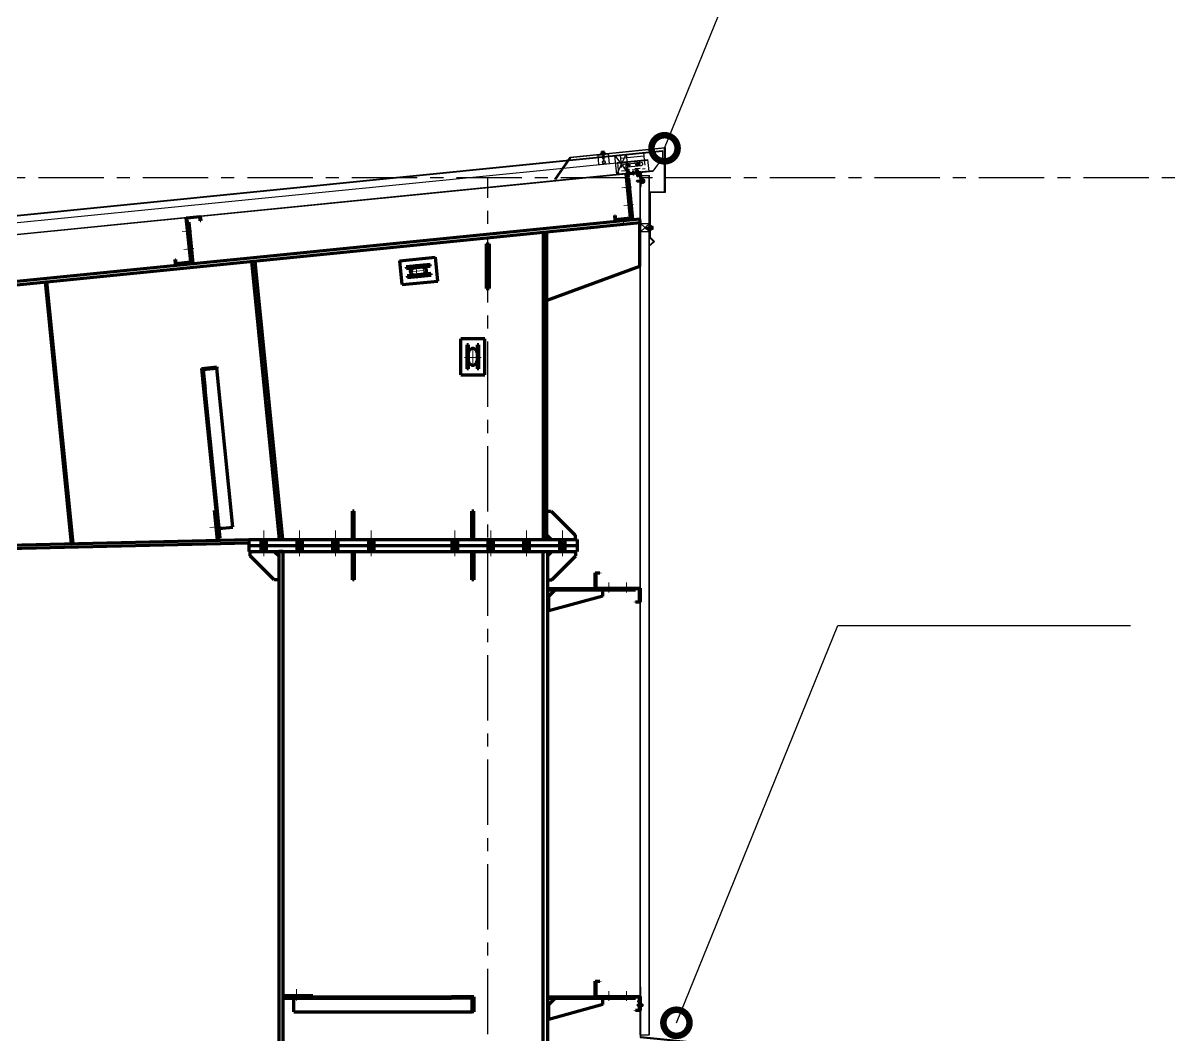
# Model space of a CAD drawing. Header units: inches. Extents: x 2 to 32666, y -5537 to 22.
# Drawn here: x 13935.51 to 13957.53, y -3810.39 to -3791.03 of the extents above; entities that cross this region are included whole.
import ezdxf

# ---------------------------------------------------------------- set-up
doc = ezdxf.new("R2010")
doc.units = ezdxf.units.IN
doc.header["$MEASUREMENT"] = 0
for name, pattern in [('CENTER', [2, 1.25, -0.25, 0.25, -0.25]), ('DASHED2', [0.375, 0.25, -0.125]), ('HIDDEN2', [4.7625, 3.175, -1.5875])]:
    doc.linetypes.add(name, pattern=pattern)
for name, color, linetype in [('1', 1, 'Continuous'), ('2', 2, 'Continuous'), ('3', 3, 'Continuous'), ('4', 4, 'Continuous'), ('6', 6, 'Continuous'), ('7', 7, 'Continuous'), ('8', 8, 'Continuous'), ('9', 9, 'Continuous'), ('DIM', 8, 'Continuous'), ('door', 7, 'Continuous'), ('STRUCTURE', 1, 'Continuous'), ('Tim truc', 8, 'Continuous')]:
    doc.layers.add(name, color=color, linetype=linetype)
doc.styles.add('ST1', font='vnshx.shx', dxfattribs={"width": 0.7})
doc.dimstyles.new('175', dxfattribs={"dimtxt": 2.5, "dimasz": 1, "dimexe": 1, "dimexo": 0, "dimgap": 1, "dimtad": 1, "dimdec": 0, "dimlfac": 175, "dimzin": 0, "dimdsep": 46, "dimtxsty": 'ST1', "dimblk1": 'ARCHTICK', "dimblk2": 'ARCHTICK', "dimsah": 1, "dimcen": 1, "dimdle": 1, "dimclrd": 8, "dimclre": 8, "dimclrt": 3, "dimadec": 0, "dimazin": 0, "dimtfac": 1, "dimtdec": 0, "dimtix": 1, "dimtmove": 1, "dimatfit": 3, "dimldrblk": 'DOTSMALL', "dimfxl": 0, "dimtfill": 1, "dimtolj": 1, "dimtzin": 0, "dimlwd": -1, "dimlwe": -1, "dimarcsym": 0})

# ---------------------------------------------------------------- blocks, each defined once
blk = doc.blocks.new('Short_Self_drilling')
at = {"layer": 'STRUCTURE', "color": 1, "linetype": 'Continuous'}
for p, q in [((6.4, 1.7), (-6.4, 1.7)), ((5.1, 3.8), (-5.1, 3.8)), ((-2.6, 2.9), (-5.1, 2.9)), ((-3.4, 3.8), (-3.4, 6.8)), ((3, 7.2), (-3, 7.2)), ((2.6, 2.9), (-2.6, 2.9)), ((-2.1, 2.8), (-2.1, 2.9)), ((6.3, 0), (0, 0)), ((2.2, 2.8), (2.2, 2.9)), ((2.2, -0.5), (2.2, 0)), ((5.1, 2.9), (2.6, 2.9)), ((3.4, 3.8), (3.4, 6.8)), ((3, -1.2), (-2.7, -0.2)), ((3, -2.7), (-2.7, -1.8)), ((3, -4.2), (-2.7, -3.3)), ((3, -5.8), (-2.7, -4.8)), ((3, -7.3), (-2.7, -6.3)), ((-1.9, -8), (-2.7, -7.9)), ((-2.1, -1.4), (-2.1, -0.9)), ((-2.1, -2.9), (-2.1, -2.4)), ((-2.1, -4.4), (-2.1, -3.9)), ((-2.1, -6), (-2.1, -5.4)), ((-2.1, -7.5), (-2.1, -7)), ((-2.1, -12.3), (-2.1, -8.5)), ((3, -8.8), (-1.1, -8.1)), ((2.1, -12.3), (2.1, -9.1)), ((2.2, -2), (2.2, -1.5)), ((2.2, -3.6), (2.2, -3)), ((2.2, -5.1), (2.2, -4.6)), ((2.2, -6.6), (2.2, -6.1)), ((2.2, -8.1), (2.2, -7.6))]:
    blk.add_line(p, q, dxfattribs=at)
blk.add_lwpolyline([(6.4, 1.3), (6.4, 1.7), (2.1, 2.8), (-2.1, 2.8), (-6.4, 1.7), (-6.4, 1.3)], close=True, dxfattribs=at)
for points in [[(-6.4, 1.3, -0.088869), (-6.3, 0), (0, 0)], [(-0.1, 3.8), (-0.3, 6.2, 0.338878), (-3.1, 6.2), (-3.3, 3.8)], [(3.3, 3.8), (3.1, 6.2, 0.338878), (0.3, 6.2), (0.1, 3.8)], [(2.1, -12.3), (0.2, -14.2, -0.333596), (-0.2, -14.2), (-2.1, -12.3)], [(-0.1, -14), (-1, -12.2, -0.148657), (-1.4, -11.2), (-2, -7.7, -0.815006), (-1.2, -7.8, 0.150833), (-0.8, -8.7)], [(2.1, -12.3), (1.7, -11.7, 0.52242), (0.9, -11.7), (-0.2, -14.2)]]:
    blk.add_lwpolyline(points, format="xyb", dxfattribs=at)
for points in [[(3, -1.2), (2.2, -1.5), (-2.1, -0.8), (-2.7, -0.2), (-2.4, 0)], [(3, -2.7), (2.2, -3), (-2.1, -2.4), (-2.7, -1.8), (-2.1, -1.4), (2.2, -2), (3, -2.7)], [(3, -4.2), (2.2, -4.6), (-2.1, -3.9), (-2.7, -3.3), (-2.1, -2.9), (2.2, -3.6), (3, -4.2)], [(3, -5.8), (2.2, -6.1), (-2.1, -5.4), (-2.7, -4.8), (-2.1, -4.4), (2.2, -5.1), (3, -5.8)], [(3, -7.3), (2.2, -7.6), (-2.1, -7), (-2.7, -6.3), (-2.1, -6), (2.2, -6.6), (3, -7.3)], [(-1.8, -8.5), (-2.1, -8.5), (-2.7, -7.9), (-2.1, -7.5), (-1.8, -7.5)], [(-1.3, -7.6), (2.2, -8.1), (3, -8.8)], [(-1.2, 0), (2.2, -0.5), (3, -1.2)], [(3, -8.8), (2.2, -9.1), (-0.8, -8.7)]]:
    blk.add_lwpolyline(points, dxfattribs=at)
for centre, radius, start, end in [((-5, 3.3), 0.455, 109.7949, 250.2674), ((-3, 6.8), 0.429, 90.0311, 180.0311), ((3, 6.8), 0.429, 0.0311, 90.0311), ((5.1, 3.3), 0.435, 279.7276, 80.3347), ((10, 0.2), 3.74, 162.2963, 182.6103)]:
    blk.add_arc(centre, radius, start, end, dxfattribs=at)
blk = doc.blocks.new('A$C5FAA1D3F')
at = {"color": 8}
for p, q in [((-26.59, -10.81, 0), (-25.6, -0.91, 0)), ((-0.39, -3.85, 0), (-25.64, -1.33, 0)), ((-0.34, -3.43, 0), (-25.6, -0.91, 0)), ((-6.63, -11.02, 0), (-20.94, -9.59, 0)), ((-6.38, -8.5, 0), (-20.69, -7.07, 0)), ((-18.79, -8.54, 0), (-15.96, -8.83, 0)), ((-17.23, -7.27, 0), (-17.51, -10.1, 0)), ((-11.5, -9.26, 0), (-8.67, -9.54, 0)), ((-9.94, -7.99, 0), (-10.23, -10.82, 0)), ((-1.33, -13.34, 0), (-0.34, -3.43, 0)), ((-1.33, -13.34, 0), (-26.59, -10.81, 0)), ((-1.29, -12.92, 0), (-26.55, -10.39, 0)), ((-24.42, -17.42, 0), (-23.79, -11.09, 0)), ((-4.77, -19.39, 0), (-24.42, -17.42, 0)), ((-4.49, -16.58, 0), (-24.14, -14.62, 0)), ((-4.77, -19.39, 0), (-4.14, -13.06, 0))]:
    blk.add_line(p, q, dxfattribs=at)
at = {"color": 8, "linetype": 'HIDDEN2'}
for p, q in [((-23.79, -11.09, 0), (-23.06, -3.85, 0)), ((-3.42, -5.82, 0), (-23.06, -3.85, 0)), ((-19.57, -11.51, 0), (-18.9, -4.83, 0)), ((-18.9, -4.83, 0), (-7.68, -5.96, 0)), ((-7.68, -5.96, 0), (-8.35, -12.64, 0)), ((-4.14, -13.06, 0), (-3.42, -5.82, 0)), ((-19.58, -11.51, 0), (-19.4, -9.75, 0)), ((-8.35, -12.64, 0), (-19.58, -11.51, 0)), ((-8.35, -12.64, 0), (-19.57, -11.51, 0)), ((-19.4, -9.75, 0), (-8.17, -10.87, 0)), ((-8.17, -10.87, 0), (-8.35, -12.64, 0))]:
    blk.add_line(p, q, dxfattribs=at)
at = {"color": 8}
for centre, major_axis, start_param, end_param in [((-20.82, -8.33, 0), (-0.941, -0.852), 3.876998, 7.018591), ((-17.37, -8.69, 0), (-0.836, -0.757), 5.447794310103061, 11.73097961728265), ((-10.09, -9.4, 0), (-0.836, -0.757), 5.447794310103061, 11.73097961728265), ((-6.5, -9.76, 0), (-0.941, -0.852), 0.735405, 3.876998)]:
    blk.add_ellipse(centre, major_axis=major_axis, ratio=1, start_param=start_param, end_param=end_param, dxfattribs=at)
at = {"color": 1, "xscale": 0.2707692322397919, "yscale": 0.2707692322397919, "zscale": 0.2707692322397919, "rotation": 174.2582798079231}
for p in [(-16.04, -2.29, 0), (-8.54, -3.04, 0)]:
    blk.add_blockref('Short_Self_drilling', p, dxfattribs=at)
blk = doc.blocks.new('Clamp_Side')
for p, q in [((-17.5, 36.8), (17.5, 36.8)), ((-17.5, 36.8), (-17.5, 5)), ((-17.5, 5), (17.5, 5)), ((17.5, 36.8), (17.5, 5))]:
    blk.add_line(p, q)
blk.add_lwpolyline([(5.8, 9.3), (4.9, 14.4), (0, 16.3), (-4, 12.9), (-3.2, 7.8), (1.7, 6)], close=True)
blk.add_circle((0.9, 11.1), 4.52)
blk = doc.blocks.new('HFR-1')
at = {"layer": 'STRUCTURE', "color": 1, "linetype": 'Continuous'}
for p, q in [((-5.5, 0), (5.5, 0)), ((-5.2, 0.8), (-3.4, 1.5)), ((5.2, 0.8), (3.4, 1.5)), ((-2.4, -1.2), (-3, -1.6)), ((-3, -1.6), (-2.4, -1.9)), ((-2.4, -1.9), (-3, -2.3)), ((-3, -2.3), (-2.4, -2.6)), ((-2.4, -2.6), (-3, -3)), ((-3, -3), (-2.4, -3.3)), ((-2.4, -3.3), (-3, -3.7)), ((-3, -3.7), (-2.4, -4.1)), ((-2.4, -4.1), (-3, -4.4)), ((-3, -4.4), (-2.4, -4.8)), ((-2.4, -4.8), (-3, -5.1)), ((-3, -5.1), (-2.4, -5.5)), ((-2.4, -5.5), (-3, -5.8)), ((-3, -5.8), (-2.4, -6.2)), ((-2.4, -6.2), (-3, -6.6)), ((-3, -6.6), (-2.4, -6.9)), ((-2.4, -6.9), (-3, -7.3)), ((-3, -7.3), (-2.4, -7.6)), ((-2.4, -7.6), (-3, -8)), ((-3, -8), (-2.4, -8.3)), ((-2.4, -8.3), (-3, -8.7)), ((-3, -8.7), (-2.4, -9)), ((-2.4, -9), (-3, -9.4)), ((-3, -9.4), (-2.4, -9.7)), ((-2.4, -9.7), (-3, -10.1)), ((-3, -10.1), (-2.4, -10.5)), ((-2.4, -10.5), (-3, -10.8)), ((-3, -10.8), (-2.4, -11.2)), ((-2.4, -11.2), (-3, -11.5)), ((-3, -11.5), (-2.4, -11.9)), ((-2.9, -1.6), (2.9, -1.4)), ((-2.9, -2.3), (2.9, -2.1)), ((-2.9, -3), (2.9, -2.8)), ((-2.9, -3.7), (2.9, -3.6)), ((-2.9, -4.4), (2.9, -4.3)), ((-2.9, -5.1), (2.9, -5)), ((-2.9, -5.9), (2.9, -5.7)), ((-2.9, -6.6), (2.9, -6.4)), ((-2.9, -7.3), (2.9, -7.1)), ((-2.9, -8), (2.9, -7.8)), ((-2.9, -8.7), (2.9, -8.5)), ((-2.9, -9.4), (2.9, -9.2)), ((-2.9, -10.1), (1.5, -10)), ((-2.9, -10.8), (1.3, -10.7)), ((-2.9, -11.5), (0.9, -11.4)), ((-2.5, -17.4), (-2.5, -11.8)), ((-2.5, -17.4), (-2, -16.7)), ((-2.5, -17.4), (-0.2, -19.7)), ((2.4, -1.1), (-2.4, -1.2)), ((2.4, -1.8), (-2.4, -1.9)), ((-2.4, -1.9), (2.4, -1.8)), ((-2.4, -2.6), (2.4, -2.5)), ((2.4, -2.5), (-2.4, -2.6)), ((-2.4, -3.3), (2.4, -3.2)), ((2.4, -3.2), (-2.4, -3.3)), ((-2.4, -4.1), (2.4, -3.9)), ((2.4, -3.9), (-2.4, -4.1)), ((-2.4, -4.8), (2.4, -4.6)), ((2.4, -4.6), (-2.4, -4.8)), ((-2.4, -5.5), (2.4, -5.3)), ((2.4, -5.3), (-2.4, -5.5)), ((-2.4, -6.2), (2.4, -6)), ((2.4, -6), (-2.4, -6.2)), ((-2.4, -6.9), (2.4, -6.8)), ((2.4, -6.8), (-2.4, -6.9)), ((-2.4, -7.6), (2.4, -7.5)), ((2.4, -7.5), (-2.4, -7.6)), ((-2.4, -8.3), (2.4, -8.2)), ((2.4, -8.2), (-2.4, -8.3)), ((-2.4, -9), (2.4, -8.9)), ((2.4, -8.9), (-2.4, -9)), ((-2.4, -9.7), (2.4, -9.6)), ((2.4, -9.6), (-2.4, -9.7)), ((1.4, -10.3), (-2.4, -10.5)), ((-2.4, -10.5), (1.4, -10.3)), ((-2.4, -11.2), (1.1, -11.1)), ((1.1, -11.1), (-2.4, -11.2)), ((-2.4, -11.9), (0.4, -11.8)), ((-1, -16.7), (0.2, -19.7)), ((0.1, -19.4), (1.2, -17.3)), ((0.2, -19.7), (2.5, -17.4)), ((1.6, -16.1), (2.3, -10.2)), ((2.2, -10), (2.9, -10)), ((2.2, -11), (2.4, -11)), ((2.4, -11), (2.2, -11)), ((2.2, -11.4), (2.9, -11.4)), ((2.2, -11.7), (2.4, -11.7)), ((2.4, -10.3), (2.3, -10.3)), ((2.3, -10.3), (2.4, -10.3)), ((2.3, -10.7), (2.9, -10.7)), ((2.9, -1.4), (2.4, -1.1)), ((2.4, -1.8), (2.9, -1.4)), ((2.9, -2.1), (2.4, -1.8)), ((2.4, -2.5), (2.9, -2.1)), ((2.9, -2.8), (2.4, -2.5)), ((2.4, -3.2), (2.9, -2.8)), ((2.9, -3.6), (2.4, -3.2)), ((2.4, -3.9), (2.9, -3.6)), ((2.9, -4.3), (2.4, -3.9)), ((2.4, -4.6), (2.9, -4.3)), ((2.9, -5), (2.4, -4.6)), ((2.4, -5.3), (2.9, -5)), ((2.9, -5.7), (2.4, -5.3)), ((2.4, -6), (2.9, -5.7)), ((2.9, -6.4), (2.4, -6)), ((2.4, -6.8), (2.9, -6.4)), ((2.9, -7.1), (2.4, -6.8)), ((2.4, -7.5), (2.9, -7.1)), ((2.9, -7.8), (2.4, -7.5)), ((2.4, -8.2), (2.9, -7.8)), ((2.9, -8.5), (2.4, -8.2)), ((2.4, -8.9), (2.9, -8.5)), ((2.9, -9.2), (2.4, -8.9)), ((2.4, -9.6), (2.9, -9.2)), ((2.9, -10), (2.4, -9.6)), ((2.4, -10.3), (2.9, -10)), ((2.9, -10.7), (2.4, -10.3)), ((2.4, -11), (2.9, -10.7)), ((2.9, -11.4), (2.4, -11)), ((2.4, -11.7), (2.9, -11.4)), ((2.5, -17.4), (2.5, -11.7))]:
    blk.add_line(p, q, dxfattribs=at)
at = {"layer": 'STRUCTURE', "color": 1, "linetype": 'Continuous', "ltscale": 8}
for p in [(-3.4, 1.5), (3.4, 1.5)]:
    blk.add_line(p, (0, 1.5), dxfattribs=at)
at = {"layer": 'STRUCTURE', "color": 1, "linetype": 'DASHED2'}
for p in [(-1.9, 1.5), (1.9, 1.5)]:
    blk.add_line(p, (0, 0), dxfattribs=at)
at = {"layer": 'STRUCTURE', "color": 1, "linetype": 'Continuous', "ltscale": 8}
for centre, start, end in [((-4.7, 0.2), 130.41001, 194.80618), ((4.7, 0.2), 345.19382, 49.58999)]:
    blk.add_arc(centre, 0.801, start, end, dxfattribs=at)
at = {"layer": 'STRUCTURE', "color": 1, "linetype": 'Continuous'}
for centre, radius, start, end in [((-7.3, -9), 9.14, 58.06501, 78.8402), ((5.1, -3.8), 3.83, 84.20393, 134.36205), ((-1.5, -17.1), 0.59, 34.23018, 144.5641), ((0, -19.4), 0.331, 231.63478, 305.42875), ((-0.5, -10.1), 1.93, 296.60409, 355.39217), ((-0.6, -16), 2.2, 324.00482, 357.82685), ((1.9, -10.3), 0.444, 15.97616, 172.6971)]:
    blk.add_arc(centre, radius, start, end, dxfattribs=at)
blk = doc.blocks.new('_ArchTick')
at = {"color": 0, "linetype": 'ByBlock', "const_width": 0.15}
blk.add_lwpolyline([(-0.5, -0.5), (0.5, 0.5)], dxfattribs=at)
blk = doc.blocks.new('_DotSmall')
at = {"color": 0, "linetype": 'ByBlock', "const_width": 0.5}
blk.add_lwpolyline([(-0.0625, 0, 1), (0.0625, 0, 1)], format="xyb", close=True, dxfattribs=at)

msp = doc.modelspace()

# ---------------------------------------------------------------- hatches: boundary and pattern name
at = {"layer": '2'}
for points in [[(13940.0418, -3801.0292), (13940.0418, -3800.9149), (13940.1903, -3800.9149), (13940.1903, -3801.0292)], [(13940.7275, -3801.0292), (13940.7275, -3800.9149), (13940.876, -3800.9149), (13940.876, -3801.0292)], [(13940.7275, -3801.0292), (13940.7275, -3800.9149), (13940.876, -3800.9149), (13940.876, -3801.0292)], [(13941.4132, -3801.0292), (13941.4132, -3800.9149), (13941.5618, -3800.9149), (13941.5618, -3801.0292)], [(13941.4132, -3801.0292), (13941.4132, -3800.9149), (13941.5618, -3800.9149), (13941.5618, -3801.0292)], [(13942.0989, -3801.0292), (13942.0989, -3800.9149), (13942.2475, -3800.9149), (13942.2475, -3801.0292)], [(13942.0989, -3801.0292), (13942.0989, -3800.9149), (13942.2475, -3800.9149), (13942.2475, -3801.0292)], [(13943.6989, -3801.0292), (13943.6989, -3800.9149), (13943.8475, -3800.9149), (13943.8475, -3801.0292)], [(13943.6989, -3801.0292), (13943.6989, -3800.9149), (13943.8475, -3800.9149), (13943.8475, -3801.0292)], [(13944.3846, -3801.0291), (13944.3846, -3800.9149), (13944.5332, -3800.9149), (13944.5332, -3801.0291)], [(13944.3846, -3801.0291), (13944.3846, -3800.9149), (13944.5332, -3800.9149), (13944.5332, -3801.0291)], [(13945.0703, -3801.0291), (13945.0703, -3800.9149), (13945.2189, -3800.9149), (13945.2189, -3801.0291)], [(13945.0703, -3801.0291), (13945.0703, -3800.9149), (13945.2189, -3800.9149), (13945.2189, -3801.0291)], [(13945.756, -3801.0291), (13945.756, -3800.9149), (13945.9046, -3800.9149), (13945.9046, -3801.0291)], [(13940.0418, -3801.1435), (13940.0418, -3801.0292), (13940.1903, -3801.0292), (13940.1903, -3801.1435)], [(13940.7275, -3801.1434), (13940.7275, -3801.0292), (13940.876, -3801.0292), (13940.876, -3801.1434)], [(13940.7275, -3801.1434), (13940.7275, -3801.0292), (13940.876, -3801.0292), (13940.876, -3801.1434)], [(13941.4132, -3801.1434), (13941.4132, -3801.0292), (13941.5618, -3801.0292), (13941.5618, -3801.1434)], [(13941.4132, -3801.1434), (13941.4132, -3801.0292), (13941.5618, -3801.0292), (13941.5618, -3801.1434)], [(13942.0989, -3801.1434), (13942.0989, -3801.0292), (13942.2475, -3801.0292), (13942.2475, -3801.1434)], [(13942.0989, -3801.1434), (13942.0989, -3801.0292), (13942.2475, -3801.0292), (13942.2475, -3801.1434)], [(13943.6989, -3801.1434), (13943.6989, -3801.0292), (13943.8475, -3801.0292), (13943.8475, -3801.1434)], [(13943.6989, -3801.1434), (13943.6989, -3801.0292), (13943.8475, -3801.0292), (13943.8475, -3801.1434)], [(13944.3846, -3801.1434), (13944.3846, -3801.0291), (13944.5332, -3801.0291), (13944.5332, -3801.1434)], [(13944.3846, -3801.1434), (13944.3846, -3801.0291), (13944.5332, -3801.0291), (13944.5332, -3801.1434)], [(13945.0703, -3801.1434), (13945.0703, -3801.0291), (13945.2189, -3801.0291), (13945.2189, -3801.1434)], [(13945.0703, -3801.1434), (13945.0703, -3801.0291), (13945.2189, -3801.0291), (13945.2189, -3801.1434)], [(13945.756, -3801.1434), (13945.756, -3801.0291), (13945.9046, -3801.0291), (13945.9046, -3801.1434)]]:
    msp.add_hatch(color=256, dxfattribs=at).paths.add_polyline_path(points, flags=17)

# ---------------------------------------------------------------- linework, layer by layer
at = {"layer": '2', "lineweight": 100}
for p, q in [((13947.05, -3793.9156), (13947.3172, -3793.8889)), ((13947.1344, -3794.76), (13947.05, -3793.9156)), ((13947.3095, -3793.8983), (13947.0594, -3793.9233)), ((13947.1438, -3794.7676), (13947.0594, -3793.9233)), ((13947.3094, -3793.8985), (13947.3172, -3793.8889)), ((13947.3172, -3793.975), (13947.3095, -3793.8983)), ((13947.3172, -3793.8889), (13947.3257, -3793.9742)), ((13947.0671, -3794.0005), (13947.0955, -3793.9976)), ((13947.0767, -3794.1828), (13947.0844, -3794.1735)), ((13947.0955, -3793.9976), (13947.1751, -3794.7937)), ((13947.3257, -3793.9742), (13947.3172, -3793.975)), ((13922.5264, -3797.2585), (13947.3149, -3794.7797)), ((13922.5332, -3797.3268), (13947.3217, -3794.8479)), ((13938.6346, -3794.7571), (13938.9018, -3794.7304)), ((13938.719, -3795.6015), (13938.6346, -3794.7571)), ((13938.8941, -3794.7398), (13938.644, -3794.7648)), ((13938.7284, -3795.6092), (13938.644, -3794.7648)), ((13938.6517, -3794.842), (13938.6801, -3794.8392)), ((13938.6801, -3794.8392), (13938.7597, -3795.6352)), ((13938.894, -3794.74), (13938.9018, -3794.7304)), ((13938.9018, -3794.8166), (13938.8941, -3794.7398)), ((13938.9018, -3794.7304), (13938.9103, -3794.8157)), ((13938.9103, -3794.8157), (13938.9018, -3794.8166)), ((13946.8339, -3794.7125), (13946.8424, -3794.7116)), ((13946.8424, -3794.7978), (13946.8339, -3794.7125)), ((13946.8424, -3794.7116), (13946.8501, -3794.7884)), ((13947.1438, -3794.7676), (13946.8424, -3794.7978)), ((13946.8501, -3794.7884), (13947.1344, -3794.76)), ((13947.1467, -3794.7965), (13947.1438, -3794.7676)), ((13947.309, -3794.8492), (13947.3045, -3795.6897)), ((13947.3217, -3794.8479), (13947.3149, -3794.7797)), ((13938.6613, -3795.0244), (13938.669, -3795.015)), ((13945.4646, -3795.0393), (13945.4646, -3795.0336)), ((13945.5332, -3795.0393), (13945.4646, -3795.0393)), ((13945.4646, -3795.0393), (13945.4646, -3800.9149)), ((13945.5332, -3795.0283), (13946.5029, -3794.9298)), ((13945.5332, -3795.0393), (13945.5332, -3795.0283)), ((13945.5332, -3800.9149), (13945.5332, -3795.0393)), ((13944.3744, -3795.2541), (13944.3744, -3796.1112)), ((13944.3744, -3795.2541), (13944.4315, -3795.2541)), ((13944.4315, -3795.2541), (13944.4315, -3796.1112)), ((13942.7179, -3795.5826), (13943.4002, -3795.5144)), ((13943.4457, -3795.9692), (13943.4002, -3795.5144)), ((13938.4185, -3795.554), (13938.427, -3795.5532)), ((13938.427, -3795.6393), (13938.4185, -3795.554)), ((13938.427, -3795.5532), (13938.4347, -3795.6299)), ((13938.7284, -3795.6092), (13938.427, -3795.6393)), ((13938.4347, -3795.6299), (13938.719, -3795.6015)), ((13938.7313, -3795.6381), (13938.7284, -3795.6092)), ((13939.8806, -3795.592), (13940.4128, -3800.9149)), ((13940.4811, -3800.9081), (13939.9488, -3795.5852)), ((13942.7633, -3796.0375), (13942.7179, -3795.5826)), ((13943.299, -3795.6508), (13942.8441, -3795.6963)), ((13942.8441, -3795.6963), (13942.8475, -3795.7304)), ((13942.8475, -3795.7304), (13943.3024, -3795.6849)), ((13942.9621, -3795.7282), (13942.9396, -3795.7557)), ((13942.9621, -3795.7282), (13942.9953, -3795.7156)), ((13943.1545, -3795.6997), (13943.1896, -3795.7054)), ((13943.217, -3795.7279), (13943.1896, -3795.7054)), ((13943.3024, -3795.6849), (13943.299, -3795.6508)), ((13947.3045, -3795.6897), (13945.5331, -3796.3409)), ((13943.316, -3795.8214), (13942.8611, -3795.8669)), ((13942.8611, -3795.8669), (13942.8646, -3795.901)), ((13942.8646, -3795.901), (13943.3194, -3795.8555)), ((13942.9465, -3795.8239), (13942.9739, -3795.8464)), ((13942.9739, -3795.8464), (13943.009, -3795.8521)), ((13943.1682, -3795.8362), (13943.2014, -3795.8236)), ((13943.2014, -3795.8236), (13943.2239, -3795.7962)), ((13943.3194, -3795.8555), (13943.316, -3795.8214)), ((13935.9382, -3795.9863), (13935.9666, -3795.9834)), ((13936.4391, -3800.9959), (13935.9382, -3795.9863)), ((13936.4676, -3800.993), (13935.9666, -3795.9834)), ((13942.7633, -3796.0375), (13943.4457, -3795.9692)), ((13944.3744, -3796.1112), (13944.4315, -3796.1112)), ((13943.8887, -3797.761), (13943.8887, -3797.0753)), ((13944.3458, -3797.0753), (13943.8887, -3797.0753)), ((13944.0029, -3797.1896), (13944.0029, -3797.6467)), ((13944.0372, -3797.1896), (13944.0029, -3797.1896)), ((13944.0372, -3797.6467), (13944.0372, -3797.1896)), ((13944.0772, -3797.2688), (13944.0479, -3797.2981)), ((13944.1865, -3797.2981), (13944.1572, -3797.2688)), ((13944.1972, -3797.1896), (13944.1972, -3797.6467)), ((13944.2315, -3797.1896), (13944.1972, -3797.1896)), ((13944.2315, -3797.6467), (13944.2315, -3797.1896)), ((13944.3458, -3797.761), (13944.3458, -3797.0753)), ((13944.0372, -3797.3381), (13944.0479, -3797.2981)), ((13944.1972, -3797.3381), (13944.1865, -3797.2981)), ((13938.9315, -3797.6399), (13939.2158, -3797.6115)), ((13938.9713, -3798.0384), (13938.9315, -3797.6399)), ((13939.2189, -3797.6433), (13938.9574, -3797.6695)), ((13938.9574, -3797.6695), (13938.9941, -3798.0362)), ((13939.1871, -3797.6465), (13939.2158, -3797.6115)), ((13939.2158, -3797.6115), (13939.2189, -3797.6433)), ((13939.5223, -3800.6773), (13939.2189, -3797.6433)), ((13944.0372, -3797.6467), (13944.0029, -3797.6467)), ((13944.0479, -3797.5381), (13944.0372, -3797.4981)), ((13944.0479, -3797.5381), (13944.0772, -3797.5674)), ((13944.1572, -3797.5674), (13944.1865, -3797.5381)), ((13944.1865, -3797.5381), (13944.1972, -3797.4981)), ((13944.2315, -3797.6467), (13944.1972, -3797.6467)), ((13938.9599, -3797.9242), (13938.9804, -3797.8992)), ((13943.8887, -3797.761), (13944.3458, -3797.761)), ((13938.9713, -3798.0384), (13938.9941, -3798.0362)), ((13939.2348, -3800.6734), (13938.9713, -3798.0384)), ((13939.2794, -3800.89), (13938.9941, -3798.0362)), ((13939.1749, -3800.3615), (13939.2033, -3800.3586)), ((13939.2317, -3800.929), (13939.1749, -3800.3615)), ((13941.8475, -3800.372), (13941.8132, -3800.372)), ((13941.8132, -3800.9149), (13941.8132, -3800.372)), ((13941.8475, -3800.9149), (13941.8475, -3800.372)), ((13944.1332, -3800.372), (13944.0989, -3800.372)), ((13944.0989, -3800.9149), (13944.0989, -3800.372)), ((13944.1332, -3800.9149), (13944.1332, -3800.372)), ((13945.5332, -3800.372), (13945.6189, -3800.372)), ((13945.6189, -3800.372), (13946.076, -3800.8291)), ((13939.2602, -3800.9272), (13939.2348, -3800.6734)), ((13939.2608, -3800.7035), (13939.5223, -3800.6773)), ((13914.6786, -3801.5074), (13939.8303, -3800.9149)), ((13939.8303, -3800.9835), (13914.6802, -3801.576)), ((13936.4391, -3800.9959), (13936.4676, -3800.993)), ((13939.246, -3800.9286), (13939.2602, -3800.9272)), ((13939.2567, -3800.8923), (13939.2794, -3800.89)), ((13939.8303, -3800.9149), (13939.8303, -3801.0292)), ((13939.8303, -3800.9149), (13946.116, -3800.9149)), ((13940.4128, -3800.9149), (13940.4811, -3800.9081)), ((13941.8132, -3800.8292), (13941.8475, -3800.8292)), ((13944.0989, -3800.8291), (13944.1332, -3800.8291)), ((13945.5332, -3800.8291), (13945.6189, -3800.9149)), ((13946.076, -3800.8291), (13946.076, -3800.9149)), ((13946.116, -3800.9149), (13946.116, -3801.0291)), ((13939.8303, -3801.0292), (13946.116, -3801.0291)), ((13939.8303, -3801.0292), (13946.116, -3801.0291)), ((13939.8303, -3801.0292), (13939.8303, -3801.1435)), ((13939.8303, -3801.1435), (13946.116, -3801.1434)), ((13939.8589, -3801.2292), (13939.8589, -3801.1435)), ((13940.316, -3801.6863), (13939.8589, -3801.2292)), ((13940.316, -3801.1435), (13940.4018, -3801.2292)), ((13940.4818, -3801.1457), (13940.4018, -3801.1457)), ((13940.4018, -3801.1457), (13940.4019, -3831.0383)), ((13940.4818, -3801.1457), (13940.4819, -3831.0383)), ((13940.4818, -3801.1457), (13941.8132, -3801.1457)), ((13941.8132, -3801.6863), (13941.8132, -3801.1434)), ((13941.8132, -3801.2292), (13941.8475, -3801.2292)), ((13941.8475, -3801.1434), (13941.8475, -3801.6863)), ((13941.8475, -3801.1457), (13944.0989, -3801.1457)), ((13944.0989, -3801.6863), (13944.0989, -3801.1434)), ((13944.0989, -3801.2291), (13944.1332, -3801.2291)), ((13944.1332, -3801.1434), (13944.1332, -3801.6863)), ((13944.1332, -3801.1457), (13945.4646, -3801.1457)), ((13945.4646, -3801.1457), (13945.5446, -3801.1457)), ((13945.4646, -3811.0135), (13945.4646, -3801.1457)), ((13945.5446, -3801.2291), (13945.6303, -3801.1434)), ((13945.5446, -3801.1457), (13945.5446, -3811.0135)), ((13945.6303, -3801.6863), (13946.0875, -3801.2291)), ((13946.0875, -3801.2291), (13946.0875, -3801.1434)), ((13946.116, -3801.0291), (13946.116, -3801.1434)), ((13946.4601, -3801.853), (13946.4601, -3801.5502)), ((13946.4601, -3801.5502), (13946.5458, -3801.5502)), ((13946.5458, -3801.5588), (13946.4687, -3801.5588)), ((13946.4687, -3801.5588), (13946.4687, -3801.8445)), ((13946.5458, -3801.5502), (13946.5458, -3801.5588)), ((13940.4018, -3801.6863), (13940.316, -3801.6863)), ((13941.8475, -3801.6863), (13941.8132, -3801.6863)), ((13944.1332, -3801.6863), (13944.0989, -3801.6863)), ((13945.5446, -3801.6863), (13945.6303, -3801.6863)), ((13945.5446, -3801.853), (13946.4601, -3801.853)), ((13947.2315, -3801.8816), (13945.5446, -3801.8816)), ((13945.5732, -3801.9959), (13945.6875, -3801.8816)), ((13946.4687, -3801.8445), (13946.4601, -3801.8359)), ((13946.4601, -3801.853), (13947.3087, -3801.853)), ((13946.4772, -3801.853), (13946.4687, -3801.8445)), ((13946.4687, -3801.8445), (13947.3172, -3801.8445)), ((13946.6029, -3801.9959), (13946.6029, -3801.8816)), ((13947.2315, -3801.853), (13947.2315, -3801.8816)), ((13947.3087, -3802.1045), (13947.3087, -3801.853)), ((13947.3172, -3801.8445), (13947.3172, -3802.113)), ((13946.6029, -3801.9959), (13945.5732, -3802.2816)), ((13945.5732, -3802.2816), (13945.5732, -3801.9959)), ((13947.2315, -3802.113), (13947.2315, -3802.1045)), ((13947.2315, -3802.1045), (13947.3087, -3802.1045)), ((13947.3172, -3802.113), (13947.2315, -3802.113)), ((13946.4601, -3809.6677), (13946.4601, -3809.3648)), ((13946.4601, -3809.3648), (13946.5458, -3809.3648)), ((13946.5458, -3809.3734), (13946.4687, -3809.3734)), ((13946.4687, -3809.3734), (13946.4687, -3809.6591)), ((13946.5458, -3809.3648), (13946.5458, -3809.3734)), ((13940.4835, -3809.6391), (13941.0549, -3809.6391)), ((13940.4835, -3809.6391), (13940.4835, -3809.6677)), ((13940.4835, -3809.6677), (13940.75, -3809.6677)), ((13940.5177, -3809.6905), (13940.5177, -3809.6677)), ((13940.5177, -3809.6905), (13943.7113, -3809.6905)), ((13940.6946, -3809.9534), (13940.6946, -3809.6905)), ((13940.75, -3809.6677), (13943.7113, -3809.6677)), ((13941.0549, -3809.6391), (13941.0549, -3809.6677)), ((13943.7342, -3809.6905), (13943.7113, -3809.6677)), ((13943.7113, -3809.6677), (13943.7113, -3809.6677)), ((13944.1358, -3809.6677), (13943.7113, -3809.6677)), ((13943.7113, -3809.6677), (13943.7113, -3809.6905)), ((13944.1018, -3809.6905), (13943.7113, -3809.6905)), ((13944.1018, -3809.9534), (13944.1018, -3809.6905)), ((13944.1358, -3809.6677), (13944.1358, -3809.9534)), ((13945.5446, -3809.6677), (13946.4601, -3809.6677)), ((13947.2315, -3809.6962), (13945.5446, -3809.6962)), ((13945.5732, -3809.8105), (13945.6875, -3809.6962)), ((13946.6029, -3809.8105), (13945.5732, -3810.0962)), ((13945.5732, -3810.0962), (13945.5732, -3809.8105)), ((13946.4687, -3809.6591), (13946.4601, -3809.6505)), ((13946.4601, -3809.6677), (13947.3087, -3809.6677)), ((13946.4772, -3809.6677), (13946.4687, -3809.6591)), ((13946.4687, -3809.6591), (13947.3172, -3809.6591)), ((13946.6029, -3809.8105), (13946.6029, -3809.6962)), ((13947.2315, -3809.6677), (13947.2315, -3809.6962)), ((13947.3087, -3809.9191), (13947.3087, -3809.6677)), ((13947.3172, -3809.6591), (13947.3172, -3809.9277)), ((13940.6946, -3809.9534), (13944.1018, -3809.9534)), ((13944.1358, -3809.9534), (13944.1018, -3809.9534)), ((13947.2315, -3809.9277), (13947.2315, -3809.9191)), ((13947.2315, -3809.9191), (13947.3087, -3809.9191)), ((13947.3172, -3809.9277), (13947.2315, -3809.9277))]:
    msp.add_line(p, q, dxfattribs=at)
at = {"layer": '2', "lineweight": 0}
for p, q in [((13947.158, -3794.1632), (13946.9704, -3794.182)), ((13947.1296, -3794.1661), (13946.9704, -3794.182)), ((13947.1296, -3794.1661), (13946.9704, -3794.182)), ((13947.1296, -3794.1661), (13947.0756, -3794.1715)), ((13947.1296, -3794.1661), (13947.0756, -3794.1715)), ((13947.1921, -3794.5044), (13947.0045, -3794.5231)), ((13947.1637, -3794.5072), (13947.0045, -3794.5231)), ((13947.1637, -3794.5072), (13947.0045, -3794.5231)), ((13947.1637, -3794.5072), (13947.1097, -3794.5126)), ((13947.1637, -3794.5072), (13947.1097, -3794.5126)), ((13946.9923, -3794.7742), (13947.0045, -3794.8964)), ((13946.9923, -3794.7742), (13947.0045, -3794.8964)), ((13938.7426, -3795.0048), (13938.555, -3795.0235)), ((13938.7142, -3795.0076), (13938.555, -3795.0235)), ((13938.7142, -3795.0076), (13938.555, -3795.0235)), ((13938.7142, -3795.0076), (13938.6602, -3795.013)), ((13938.7142, -3795.0076), (13938.6602, -3795.013)), ((13938.7767, -3795.3459), (13938.5891, -3795.3647)), ((13938.7483, -3795.3488), (13938.5891, -3795.3647)), ((13938.7483, -3795.3488), (13938.5891, -3795.3647)), ((13938.7483, -3795.3488), (13938.6943, -3795.3542)), ((13938.7483, -3795.3488), (13938.6943, -3795.3542)), ((13942.932, -3795.7272), (13942.9113, -3795.7442)), ((13942.9576, -3795.7194), (13942.932, -3795.7272)), ((13943.1054, -3795.7046), (13942.9576, -3795.7194)), ((13943.052, -3795.9167), (13943.0247, -3795.6438)), ((13943.132, -3795.7072), (13943.1054, -3795.7046)), ((13943.1557, -3795.7198), (13943.132, -3795.7072)), ((13943.1727, -3795.7404), (13943.1557, -3795.7198)), ((13942.8987, -3795.7678), (13942.8962, -3795.7945)), ((13942.8962, -3795.7945), (13942.904, -3795.8201)), ((13942.8962, -3795.7945), (13942.8962, -3795.7945)), ((13942.9113, -3795.7442), (13942.8987, -3795.7678)), ((13943.1748, -3795.7666), (13942.9019, -3795.7939)), ((13942.904, -3795.8201), (13942.921, -3795.8407)), ((13942.921, -3795.8407), (13942.9446, -3795.8533)), ((13942.9446, -3795.8533), (13942.9712, -3795.8559)), ((13942.9712, -3795.8559), (13943.1191, -3795.8411)), ((13943.1191, -3795.8411), (13943.1446, -3795.8333)), ((13943.1446, -3795.8333), (13943.1653, -3795.8163)), ((13943.1653, -3795.8163), (13943.1779, -3795.7927)), ((13943.1805, -3795.766), (13943.1727, -3795.7404)), ((13943.1779, -3795.7927), (13943.1805, -3795.766)), ((13943.1805, -3795.766), (13943.1805, -3795.766)), ((13944.1172, -3797.2743), (13944.0866, -3797.2804)), ((13944.1172, -3797.2714), (13944.1172, -3797.5914)), ((13944.1478, -3797.2804), (13944.1172, -3797.2743)), ((13944.1172, -3797.2743), (13944.1172, -3797.2743)), ((13944.2772, -3797.4314), (13943.9572, -3797.4314)), ((13944.0433, -3797.3237), (13944.0372, -3797.3543)), ((13944.0372, -3797.3543), (13944.0372, -3797.5086)), ((13944.0607, -3797.2977), (13944.0433, -3797.3237)), ((13944.0866, -3797.2804), (13944.0607, -3797.2977)), ((13944.1738, -3797.2977), (13944.1478, -3797.2804)), ((13944.1911, -3797.3237), (13944.1738, -3797.2977)), ((13944.1972, -3797.3543), (13944.1911, -3797.3237)), ((13944.1972, -3797.5086), (13944.1972, -3797.3543)), ((13944.0372, -3797.5086), (13944.0433, -3797.5392)), ((13944.0433, -3797.5392), (13944.0607, -3797.5651)), ((13944.0607, -3797.5651), (13944.0866, -3797.5825)), ((13944.0866, -3797.5825), (13944.1172, -3797.5886)), ((13944.1172, -3797.5886), (13944.1478, -3797.5825)), ((13944.1172, -3797.5886), (13944.1172, -3797.5886)), ((13944.1478, -3797.5825), (13944.1738, -3797.5651)), ((13944.1738, -3797.5651), (13944.1911, -3797.5392)), ((13944.1911, -3797.5392), (13944.1972, -3797.5086)), ((13939.3028, -3800.6645), (13939.0868, -3800.6861)), ((13939.3028, -3800.6645), (13939.0868, -3800.6861)), ((13940.116, -3801.2343), (13940.116, -3800.7435)), ((13940.116, -3801.2343), (13940.116, -3800.7435)), ((13940.8018, -3801.2343), (13940.8018, -3800.7434)), ((13940.8018, -3801.2343), (13940.8018, -3800.7434)), ((13941.4875, -3801.2343), (13941.4875, -3800.7434)), ((13941.4875, -3801.2343), (13941.4875, -3800.7434)), ((13942.1732, -3801.2343), (13942.1732, -3800.7434)), ((13942.1732, -3801.2343), (13942.1732, -3800.7434)), ((13943.7732, -3801.2343), (13943.7732, -3800.7434)), ((13943.7732, -3801.2343), (13943.7732, -3800.7434)), ((13944.4589, -3801.2343), (13944.4589, -3800.7434)), ((13944.4589, -3801.2343), (13944.4589, -3800.7434)), ((13945.1446, -3801.2343), (13945.1446, -3800.7434)), ((13945.1446, -3801.2343), (13945.1446, -3800.7434)), ((13945.8303, -3801.2343), (13945.8303, -3800.7434)), ((13945.8303, -3801.2343), (13945.8303, -3800.7434)), ((13940.0418, -3801.0292), (13940.0418, -3800.9149)), ((13940.0418, -3801.0292), (13940.0418, -3800.9149)), ((13940.1903, -3801.0292), (13940.1903, -3800.9149)), ((13940.1903, -3801.0292), (13940.1903, -3800.9149)), ((13940.7275, -3801.0292), (13940.7275, -3800.9149)), ((13940.7275, -3801.0292), (13940.7275, -3800.9149)), ((13940.876, -3801.0292), (13940.876, -3800.9149)), ((13940.876, -3801.0292), (13940.876, -3800.9149)), ((13941.4132, -3801.0292), (13941.4132, -3800.9149)), ((13941.4132, -3801.0292), (13941.4132, -3800.9149)), ((13941.5618, -3801.0292), (13941.5618, -3800.9149)), ((13941.5618, -3801.0292), (13941.5618, -3800.9149)), ((13942.0989, -3801.0292), (13942.0989, -3800.9149)), ((13942.0989, -3801.0292), (13942.0989, -3800.9149)), ((13942.2475, -3801.0292), (13942.2475, -3800.9149)), ((13942.2475, -3801.0292), (13942.2475, -3800.9149)), ((13943.6989, -3801.0292), (13943.6989, -3800.9149)), ((13943.6989, -3801.0292), (13943.6989, -3800.9149)), ((13943.8475, -3801.0292), (13943.8475, -3800.9149)), ((13943.8475, -3801.0292), (13943.8475, -3800.9149)), ((13944.3846, -3801.0291), (13944.3846, -3800.9149)), ((13944.3846, -3801.0291), (13944.3846, -3800.9149)), ((13944.5332, -3801.0291), (13944.5332, -3800.9149)), ((13944.5332, -3801.0291), (13944.5332, -3800.9149)), ((13945.0703, -3801.0291), (13945.0703, -3800.9149)), ((13945.0703, -3801.0291), (13945.0703, -3800.9149)), ((13945.2189, -3801.0291), (13945.2189, -3800.9149)), ((13945.2189, -3801.0291), (13945.2189, -3800.9149)), ((13945.756, -3801.0291), (13945.756, -3800.9149)), ((13945.756, -3801.0291), (13945.756, -3800.9149)), ((13945.9046, -3801.0291), (13945.9046, -3800.9149)), ((13945.9046, -3801.0291), (13945.9046, -3800.9149)), ((13940.0418, -3801.1435), (13940.0418, -3801.0292)), ((13940.0418, -3801.1435), (13940.0418, -3801.0292)), ((13940.1903, -3801.1435), (13940.1903, -3801.0292)), ((13940.1903, -3801.1435), (13940.1903, -3801.0292)), ((13940.7275, -3801.1434), (13940.7275, -3801.0292)), ((13940.7275, -3801.1434), (13940.7275, -3801.0292)), ((13940.876, -3801.1434), (13940.876, -3801.0292)), ((13940.876, -3801.1434), (13940.876, -3801.0292)), ((13941.4132, -3801.1434), (13941.4132, -3801.0292)), ((13941.4132, -3801.1434), (13941.4132, -3801.0292)), ((13941.5618, -3801.1434), (13941.5618, -3801.0292)), ((13941.5618, -3801.1434), (13941.5618, -3801.0292)), ((13942.0989, -3801.1434), (13942.0989, -3801.0292)), ((13942.0989, -3801.1434), (13942.0989, -3801.0292)), ((13942.2475, -3801.1434), (13942.2475, -3801.0292)), ((13942.2475, -3801.1434), (13942.2475, -3801.0292)), ((13943.6989, -3801.1434), (13943.6989, -3801.0292)), ((13943.6989, -3801.1434), (13943.6989, -3801.0292)), ((13943.8475, -3801.1434), (13943.8475, -3801.0292)), ((13943.8475, -3801.1434), (13943.8475, -3801.0292)), ((13944.3846, -3801.1434), (13944.3846, -3801.0291)), ((13944.3846, -3801.1434), (13944.3846, -3801.0291)), ((13944.5332, -3801.1434), (13944.5332, -3801.0291)), ((13944.5332, -3801.1434), (13944.5332, -3801.0291)), ((13945.0703, -3801.1434), (13945.0703, -3801.0291)), ((13945.0703, -3801.1434), (13945.0703, -3801.0291)), ((13945.2189, -3801.1434), (13945.2189, -3801.0291)), ((13945.2189, -3801.1434), (13945.2189, -3801.0291)), ((13945.756, -3801.1434), (13945.756, -3801.0291)), ((13945.756, -3801.1434), (13945.756, -3801.0291)), ((13945.9046, -3801.1434), (13945.9046, -3801.0291)), ((13945.9046, -3801.1434), (13945.9046, -3801.0291)), ((13946.7172, -3801.8988), (13946.7172, -3801.7388)), ((13946.7172, -3801.8988), (13946.7172, -3801.7388)), ((13946.7172, -3801.9273), (13946.7172, -3801.7388)), ((13947.0601, -3801.8988), (13947.0601, -3801.7388)), ((13947.0601, -3801.8988), (13947.0601, -3801.7388)), ((13947.0601, -3801.9273), (13947.0601, -3801.7388)), ((13940.7406, -3809.7362), (13940.7406, -3809.5191)), ((13940.7406, -3809.7362), (13940.7406, -3809.5191)), ((13946.7172, -3809.7134), (13946.7172, -3809.5534)), ((13946.7172, -3809.7134), (13946.7172, -3809.5534)), ((13946.7172, -3809.742), (13946.7172, -3809.5534)), ((13947.0601, -3809.7134), (13947.0601, -3809.5534)), ((13947.0601, -3809.7134), (13947.0601, -3809.5534)), ((13947.0601, -3809.742), (13947.0601, -3809.5534))]:
    msp.add_line(p, q, dxfattribs=at)
at = {"layer": '2', "lineweight": 100}
for centre, radius, start, end in [((13943.1614, -3795.7679), 0.0686, 335.7106, 35.7106), ((13943.0022, -3795.7839), 0.0686, 155.7106, 215.7106), ((13944.1172, -3797.3381), 0.08, 60, 120), ((13944.1172, -3797.4981), 0.08, 240, 300)]:
    msp.add_arc(centre, radius, start, end, dxfattribs=at)
at = {"layer": '3'}
for p, q in [((13735.918, -3814.656), (13947.7478, -3793.473)), ((13735.9191, -3814.6673), (13947.7478, -3793.4844)), ((13947.7478, -3793.473), (13947.7478, -3793.6095)), ((13947.7478, -3793.6095), (13947.5589, -3793.8651)), ((13736.1802, -3815.003), (13947.5589, -3793.8651)), ((13736.1975, -3814.9898), (13947.568, -3793.8527)), ((13947.3172, -3793.9495), (13947.5001, -3793.9495)), ((13947.3172, -3810.3893), (13947.3172, -3793.9495)), ((13947.3287, -3810.3893), (13947.3287, -3793.9495)), ((13947.4887, -3810.3893), (13947.4887, -3793.9495)), ((13947.5001, -3810.3893), (13947.5001, -3793.9495)), ((13947.3172, -3810.3893), (13947.5001, -3810.3893))]:
    msp.add_line(p, q, dxfattribs=at)
at = {"layer": '4'}
msp.add_lwpolyline([(13947.33, -3793.8865), (13947.33, -3794.1596), (13947.3414, -3794.1596), (13947.3414, -3793.8739), (13947.0571, -3793.9023), (13947.0583, -3793.9137)], close=True, dxfattribs=at)
at = {"layer": '6'}
for points in [[(13947.5034, -3795.2829), (13947.5761, -3795.2102), (13947.5001, -3795.1342), (13947.5001, -3794.2608), (13947.7858, -3794.2608), (13947.7858, -3793.4278), (13945.9842, -3793.6079), (13945.6974, -3794.0284), (13945.688, -3794.022), (13945.9777, -3793.5971), (13947.7972, -3793.4151), (13947.7972, -3794.2723), (13947.5115, -3794.2723), (13947.5115, -3795.1294), (13947.5923, -3795.2102), (13947.5115, -3795.291)], [(13949.5523, -3811.0548), (13949.2596, -3810.6255), (13947.3314, -3810.4327), (13947.3314, -3809.4716), (13947.3199, -3809.4716), (13947.3199, -3810.443), (13949.2532, -3810.6363), (13949.5429, -3811.0612)]]:
    msp.add_lwpolyline(points, close=True, dxfattribs=at)
at = {"layer": '7'}
for p, q in [((13946.8371, -3793.5632), (13947.0875, -3793.9115)), ((13946.874, -3793.9328), (13947.0505, -3793.5419))]:
    msp.add_line(p, q, dxfattribs=at)
msp.add_lwpolyline([(13946.8371, -3793.5632), (13947.0505, -3793.5419), (13947.0875, -3793.9115), (13946.874, -3793.9328)], close=True, dxfattribs=at)
at = {"layer": '8'}
msp.add_line((13735.9322, -3814.7981), (13947.3172, -3793.6596), dxfattribs=at)
at = {"layer": '9'}
for p, q in [((13947.3287, -3795.0294), (13947.5001, -3794.8673)), ((13947.3287, -3794.8673), (13947.5001, -3795.0294))]:
    msp.add_line(p, q, dxfattribs=at)
msp.add_lwpolyline([(13947.3287, -3794.8673), (13947.5001, -3794.8673), (13947.5001, -3795.0294), (13947.3287, -3795.0294)], close=True, dxfattribs=at)
at = {"layer": 'Tim truc', "linetype": 'CENTER'}
for p, q in [((13723.8029, -3793.9869), (14224.8224, -3793.9869)), ((13944.4029, -3924.3761), (13944.4029, -3793.9869))]:
    msp.add_line(p, q, dxfattribs=at)

# ---------------------------------------------------------------- block references
at = {"color": 1}
for p, xscale, yscale, zscale, rotation in [((13946.6088, -3793.5384, 0), 0.007314285714879537, 0.007314285714879537, 0.007314285714879537, 5.658749824703994), ((13947.3529, -3794.0549), 0.007314285714879537, 0.007314285714879537, 0.007314285714879537, 269.9688727237926), ((13947.5123, -3794.9508), 0.007314285714879537, 0.007314285714879537, 0.007314285714879537, 269.9688727237926), ((13947.3326, -3809.8239), -0.005485714286138882, 0.005485714282840491, 0.005485714285714284, 270.0311275495936)]:
    msp.add_blockref('Short_Self_drilling', p, dxfattribs=dict(at, xscale=xscale, yscale=yscale, zscale=zscale, rotation=rotation))
at = {"color": 8, "extrusion": (0, 0, -1), "yscale": 0.00341051136808736}
for p, xscale, zscale, rotation in [((-13947.1864, -3793.8782), -0.003410511356906287, -0.003410511356906287, 354.289406862398), ((-13947.3326, -3809.7511), -0.003410511356906288, -0.003410511356906288, 90.14618596503098)]:
    msp.add_blockref('HFR-1', p, dxfattribs=dict(at, xscale=xscale, zscale=zscale, rotation=rotation))
at = {"layer": 'DIM', "xscale": 0.02285714285714285, "yscale": 0.02285714285714285, "zscale": 0.02285714285714285, "rotation": 191.4211862751044}
msp.add_blockref('A$C5FAA1D3F', (13946.9148, -3794.008), dxfattribs=at)
at = {"layer": 'door', "color": 4, "xscale": 0.005714285713925338, "yscale": 0.005714285713925338, "zscale": 0.005714285713925338, "rotation": 5.710593137549037}
msp.add_blockref('Clamp_Side', (13946.6274, -3793.7565), dxfattribs=at)

# ---------------------------------------------------------------- leaders
at = {"layer": '1'}
for points in [[(13947.7858, -3793.4278), (13950.8766, -3785.825), (13956.4736, -3785.825)], [(13948.0133, -3810.1616), (13951.1042, -3802.5589), (13956.7011, -3802.5589)]]:
    msp.add_leader(points, dimstyle='175', override={"dimgap": 1, "dimtad": 0}, dxfattribs=at)

doc.saveas('drawing.dxf')
